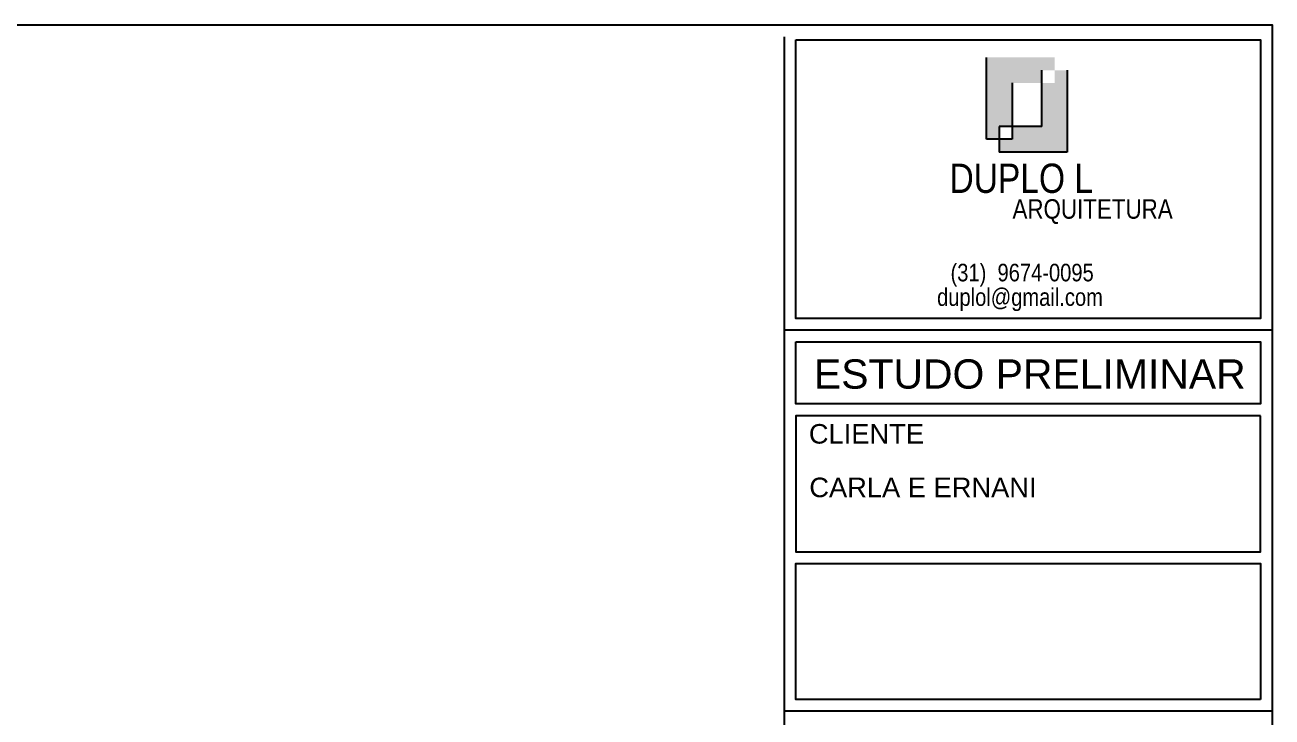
# Model space of a CAD drawing. Extents: x 126968 to 132038, y -1805 to 3860.
# Drawn here: x 129456.3 to 129797.7, y 92.8 to 282.3 of the extents above; entities that cross this region are included whole.
import ezdxf
from ezdxf.enums import TextEntityAlignment as Align

# ---------------------------------------------------------------- set-up
doc = ezdxf.new("R2010")
doc.units = 0
doc.header["$MEASUREMENT"] = 0
for name, color, linetype in [('ARQ-CARIMBO', 1, 'CONTINUOUS'), ('PENA01', 1, 'CONTINUOUS'), ('PENA02', 2, 'CONTINUOUS'), ('PENA03', 3, 'CONTINUOUS'), ('Pena05', 5, 'CONTINUOUS')]:
    doc.layers.add(name, color=color, linetype=linetype)
doc.layers.add('PENA 05', color=5, linetype='CONTINUOUS', lineweight=25)
doc.styles.add('Arial', font='arial.ttf', dxfattribs={"height": 0.3125})
doc.styles.add('R80E25', font='arial.ttf')
doc.styles.add('SR80', font='arial.ttf', dxfattribs={"height": 5})

msp = doc.modelspace()

# ---------------------------------------------------------------- hatches: boundary and pattern name
at = {"layer": 'PENA01'}
h = msp.add_hatch(color=256, dxfattribs=at)
h.paths.add_polyline_path([(129741.664, 269.915), (129738.184, 269.915), (129738.184, 266.435), (129734.703, 266.435), (129734.703, 254.467), (129726.546, 254.467), (129726.546, 250.987), (129723.066, 250.987), (129723.066, 247.507), (129741.664, 247.507)])
h.paths.add_polyline_path([(129726.546, 266.435), (129734.703, 266.435), (129734.703, 269.915), (129738.184, 269.915), (129738.184, 273.395), (129719.585, 273.395), (129719.585, 250.987), (129723.066, 250.987), (129723.066, 254.467), (129726.546, 254.467)])

# ---------------------------------------------------------------- linework, layer by layer
at = {"layer": 'ARQ-CARIMBO', "color": 5}
msp.add_line((129797.743, 94.422), (129664.149, 94.422), dxfattribs=at)
at = {"layer": 'PENA 05'}
for p, q in [((129110.243, 282.297), (129770.037, 282.297)), ((129664.149, 279.079), (129664.149, -217.703))]:
    msp.add_line(p, q, dxfattribs=at)
msp.add_lwpolyline([(129110.243, 282.297), (129797.743, 282.297), (129797.743, -217.703), (129110.243, -217.703)], close=True, dxfattribs=at)
at = {"layer": 'PENA01'}
for p, q in [((129719.585, 250.987), (129719.585, 273.395)), ((129734.703, 254.467), (129734.703, 269.915)), ((129741.664, 269.915), (129741.664, 247.507)), ((129726.546, 266.435), (129726.546, 250.987)), ((129734.703, 254.467), (129723.066, 254.467)), ((129723.066, 254.467), (129723.066, 247.507)), ((129726.546, 250.987), (129719.585, 250.987)), ((129741.664, 247.507), (129723.066, 247.507))]:
    msp.add_line(p, q, dxfattribs=at)
for points in [[(129667.355, 278.197), (129794.537, 278.197), (129794.537, 201.946), (129667.355, 201.946)], [(129667.355, 195.533), (129794.537, 195.533), (129794.537, 178.544), (129667.355, 178.544)], [(129794.537, 175.305), (129667.388, 175.305), (129667.388, 138.086), (129794.537, 138.086)], [(129794.537, 97.628), (129667.388, 97.628), (129667.388, 134.847), (129794.537, 134.847)]]:
    msp.add_lwpolyline(points, close=True, dxfattribs=at)
at = {"layer": 'Pena05', "color": 5}
msp.add_line((129797.743, 198.74), (129664.149, 198.74), dxfattribs=at)

# ---------------------------------------------------------------- texts
at = {"layer": 'PENA01'}
for s, insert, char_height, width, attachment_point, style in [('{\\fArial Narrow|b0|i0|c0|p34;ARQUITETURA}', (129748.612, 234.59), 5.34375, 95.84335, 2, 'R80E25'), ('{\\fArial Narrow|b0|i0|c0|p34;(31)  9674-0095}', (129709.72, 216.912), 4.80938, 153.4725, 1, 'SR80'), ('{\\fArial Narrow|b0|i0|c0|p34;duplol@gmail.com}', (129706.036, 210.202), 4.80938, 153.4725, 1, 'SR80')]:
    msp.add_mtext(s, dxfattribs=dict(at, insert=insert, char_height=char_height, width=width, attachment_point=attachment_point, style=style))
at = {"layer": 'PENA02', "color": 2, "style": 'Arial'}
msp.add_text('CLIENTE', height=5.3438, dxfattribs=at).set_placement((129670.936, 167.685))
at = {"layer": 'PENA03', "color": 3, "style": 'Arial'}
msp.add_text('ESTUDO PRELIMINAR', height=8.01562, dxfattribs=at).set_placement((129731.418, 182.73), align=Align.CENTER)
msp.add_text('CARLA E ERNANI', height=5.34375, dxfattribs=at).set_placement((129671.055, 153.017))
at = {"layer": 'PENA03', "insert": (129729.085, 244.328), "char_height": 8.01562, "width": 136.30888, "attachment_point": 2, "style": 'R80E25'}
msp.add_mtext('{\\fArial Narrow|b0|i0|c0|p34;DUPLO L}', dxfattribs=at)

doc.saveas('drawing.dxf')
